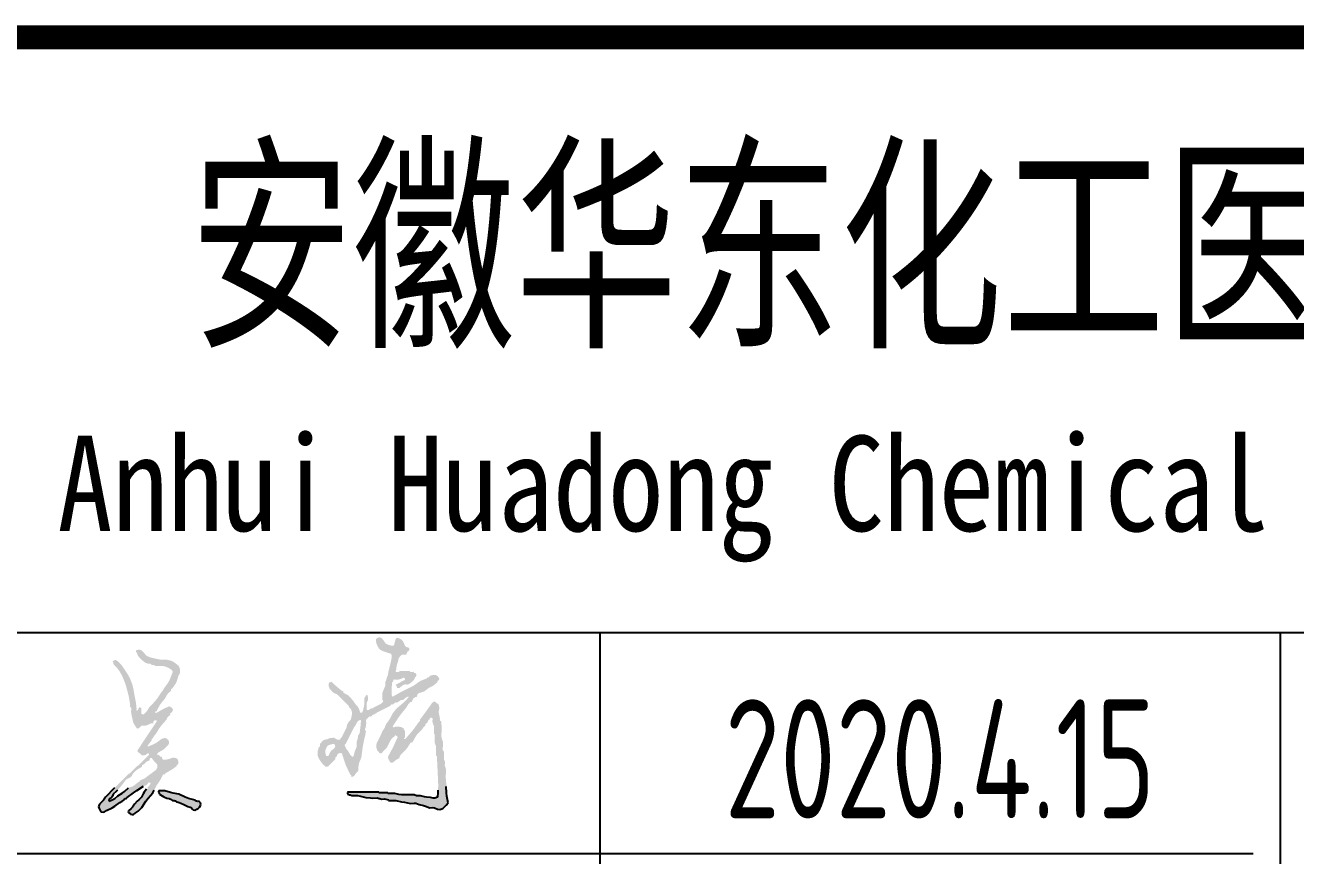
# Model space of a CAD drawing. Extents: x 84552 to 1115094, y -331058 to 102248.
# Drawn here: x 287106 to 288972, y 60637 to 61858 of the extents above; entities that cross this region are included whole.
import ezdxf
from ezdxf.enums import TextEntityAlignment as Align

# ---------------------------------------------------------------- set-up
doc = ezdxf.new("R2010")
doc.units = 0
doc.header["$LTSCALE"] = 1000
doc.header["$MEASUREMENT"] = 0
doc.styles.add('sceie', font='sceie.shx', dxfattribs={"width": 0.7, "bigfont": 'sceic.shx'})
doc.styles.add('宋体', font='', dxfattribs={"width": 0.6})
doc.styles.get('宋体').set_extended_font_data('SimSun')

msp = doc.modelspace()

# ---------------------------------------------------------------- hatches: boundary and pattern name
h = msp.add_hatch(color=256)
h.dxf.hatch_style = 1
h.paths.add_polyline_path([(287315.6, 60841.5), (287318.5, 60843.9), (287318.2, 60845.3), (287318.8, 60846.4), (287320, 60847), (287321.3, 60848.7), (287321.9, 60849.7), (287322.6, 60851.7), (287320.8, 60854.3), (287319.3, 60855.4), (287316.4, 60856.4), (287308.8, 60852.7), (287305, 60850.7), (287297.6, 60846.5), (287296.6, 60847), (287296.2, 60848), (287296.6, 60849.1), (287297.9, 60848.9), (287299.1, 60849.8), (287299.2, 60851.2), (287303.1, 60858.2), (287305.5, 60861.6), (287310.6, 60867.8), (287313.4, 60872.9), (287315.3, 60875.4), (287319.5, 60879.3), (287319.3, 60880.7), (287319.8, 60881.8), (287321.1, 60882.4), (287326, 60889.2), (287328, 60893.2), (287330.4, 60901.2), (287332.5, 60904.9), (287333, 60907.4), (287332.5, 60911.6), (287331.7, 60914.5), (287330.7, 60916), (287328.4, 60917.9), (287322.9, 60922), (287319.5, 60923.6), (287312.7, 60925.1), (287309.2, 60925.1), (287307.4, 60925.1), (287303.9, 60925.1), (287298, 60926.3), (287295.1, 60927), (287289.3, 60928.3), (287284.7, 60930.2), (287282.5, 60931.8), (287279.4, 60935.6), (287278.1, 60936.8), (287277.5, 60937.4), (287276.3, 60938.7), (287273.7, 60939.7), (287272.1, 60939.8), (287269.5, 60939.2), (287268.2, 60938.5), (287267.9, 60936.6), (287269, 60935.6), (287271.3, 60930.4), (287273.1, 60927.9), (287277.3, 60924.1), (287280.5, 60921.5), (287282.3, 60920.4), (287286.2, 60918.9), (287288.3, 60919.2), (287289.7, 60918.8), (287291.4, 60917.3), (287293.5, 60917.3), (287294.7, 60916.9), (287296.6, 60915.8), (287301.2, 60915.8), (287303.5, 60915.8), (287308, 60915.8), (287313.3, 60914.2), (287315.9, 60913), (287320.5, 60910), (287321.8, 60908.1), (287321.9, 60906.5), (287321.1, 60904.3), (287317.6, 60895.4), (287315.3, 60891.1), (287309.6, 60883.5), (287308.2, 60880.8), (287307.4, 60879.5), (287305.4, 60877.2), (287299.2, 60867.9), (287295.6, 60863.4), (287287.7, 60855.3), (287284.7, 60850.2), (287282.7, 60847.8), (287278.4, 60843.9), (287277.9, 60844.9), (287276.8, 60845.3), (287275.7, 60844.9), (287275.7, 60848.7), (287275.7, 60850.5), (287275.7, 60854.3), (287274.5, 60854.6), (287273.9, 60854.7), (287272.6, 60854.8), (287271.8, 60852.8), (287271.3, 60851.9), (287270, 60850.1), (287269.1, 60850.3), (287268.6, 60851.4), (287269, 60852.2), (287268.6, 60856.4), (287268.4, 60858.5), (287267.9, 60862.6), (287267.1, 60866.8), (287266.7, 60868.9), (287265.8, 60873), (287264.8, 60879.3), (287264.2, 60882.5), (287262.7, 60888.7), (287259.1, 60897.9), (287256.7, 60902.3), (287251.3, 60910.6), (287247.7, 60916), (287245.6, 60918.6), (287240.8, 60923.1), (287238.9, 60924.3), (287237.3, 60924.4), (287235.1, 60923.6), (287234.2, 60923.1), (287233.9, 60921.8), (287234.6, 60921), (287235.4, 60918.1), (287236.4, 60916.6), (287238.8, 60914.7), (287243.3, 60908.9), (287245.3, 60905.7), (287248.7, 60899.1), (287252.1, 60890.5), (287253.6, 60886.1), (287255.9, 60877.2), (287256.6, 60874.7), (287256.9, 60873.5), (287257.5, 60871), (287258.3, 60866), (287258.8, 60863.5), (287259.6, 60858.5), (287259.2, 60856.7), (287259.7, 60855.3), (287261.2, 60854.3), (287260.9, 60848), (287261.3, 60844.8), (287262.7, 60838.7), (287263.9, 60833.4), (287265, 60830.7), (287267.9, 60826.2), (287268.8, 60824.5), (287270.3, 60823.8), (287272.1, 60824.1), (287273.8, 60825.7), (287274.6, 60826.6), (287276.3, 60828.2), (287281.6, 60828.1), (287284.4, 60828.7), (287289.3, 60830.9), (287290.9, 60831.4), (287291.8, 60831.5), (287293.5, 60831.4), (287293.4, 60833.9), (287295.1, 60835.8), (287297.6, 60836.1), (287298.6, 60835.6), (287298.8, 60834.3), (287298.1, 60833.5), (287287.2, 60817.3), (287281.8, 60809.2), (287271.1, 60792.8), (287270.2, 60791), (287270.9, 60789.1), (287272.6, 60788.1), (287274.4, 60786.8), (287275.2, 60786), (287276.8, 60784.5), (287280.3, 60784.5), (287282.3, 60785.1), (287285.1, 60787.1), (287285.9, 60787.4), (287286.6, 60787.2), (287287.2, 60786.6), (287287.4, 60785.7), (287287.3, 60785.1), (287286.7, 60784.5), (287280.6, 60778.4), (287277.6, 60775.4), (287271.6, 60769.4), (287270.7, 60769), (287270.3, 60768.8), (287269.5, 60768.3), (287265.3, 60764.2), (287263.2, 60762.1), (287259.1, 60757.9), (287258.2, 60757.5), (287257.8, 60757.3), (287257, 60756.9), (287243.4, 60743.3), (287236.7, 60736.6), (287223.1, 60723), (287220.2, 60718.4), (287218.3, 60716.3), (287214.3, 60712.6), (287213.3, 60710.3), (287213.2, 60708.8), (287213.8, 60706.3), (287214.8, 60704.3), (287215.3, 60703.2), (287216.4, 60701.1), (287219.8, 60700.9), (287221.8, 60701.4), (287224.7, 60703.2), (287232.9, 60707.4), (287236.9, 60709.8), (287244.5, 60715.2), (287247.8, 60716.8), (287249.4, 60718.1), (287251.8, 60720.9), (287253.2, 60720.7), (287254.3, 60721.2), (287254.9, 60722.5), (287264.5, 60729.1), (287269.3, 60732.5), (287278.9, 60739.2), (287281.9, 60739.8), (287283.5, 60740.7), (287285.6, 60742.8), (287286.1, 60743.9), (287287, 60744.5), (287288.2, 60744.4), (287289.2, 60743.9), (287289.5, 60742.6), (287288.8, 60741.8), (287287.7, 60739.8), (287286.9, 60738.9), (287285.1, 60737.6), (287285.4, 60736.2), (287284.8, 60735.1), (287283.6, 60734.5), (287280.3, 60730.1), (287278.8, 60727.8), (287276.3, 60723), (287272.1, 60718.8), (287270, 60716.8), (287265.8, 60712.6), (287262.9, 60708.2), (287261, 60706.1), (287257, 60702.7), (287256.7, 60701.2), (287257, 60700.2), (287258, 60699.1), (287258.8, 60699.5), (287260, 60698.9), (287260.1, 60698), (287262.7, 60697.2), (287264.6, 60697.5), (287266.9, 60699.1), (287271.2, 60702.2), (287273.2, 60704), (287276.8, 60707.9), (287282.6, 60716.9), (287285.9, 60721.2), (287292.9, 60729.3), (287295, 60733.4), (287296.1, 60735.5), (287298.1, 60739.7), (287302.5, 60746.1), (287304.5, 60749.5), (287308, 60756.4), (287309.4, 60756.1), (287310.5, 60756.7), (287311.2, 60757.9), (287318, 60761.8), (287321.4, 60763.9), (287327.8, 60768.3), (287327.7, 60769.7), (287328.6, 60770.8), (287329.9, 60770.9), (287330.5, 60774.3), (287330.2, 60776.2), (287328.9, 60779.3), (287326.2, 60780.5), (287324.6, 60780.8), (287321.6, 60780.8), (287316.8, 60779), (287314.2, 60778.4), (287309.1, 60777.7), (287307.1, 60778.9), (287306.3, 60780.2), (287306, 60782.4), (287304.6, 60782.2), (287303.5, 60782.7), (287302.8, 60784), (287301.8, 60784.7), (287300.9, 60784.9), (287299.7, 60784.5), (287299.3, 60786.2), (287299.8, 60787.6), (287301.3, 60788.7), (287307.4, 60792.2), (287310.4, 60794.5), (287315.3, 60799.6), (287316.7, 60801.9), (287316.8, 60803.8), (287315.9, 60806.4), (287314.6, 60807.6), (287314, 60808.2), (287312.7, 60809.5), (287309.6, 60809.7), (287307.8, 60809.4), (287304.9, 60807.9), (287298, 60802.9), (287294.1, 60800.7), (287286.2, 60797.5), (287285.5, 60797.7), (287285.2, 60798.6), (287285.6, 60799.1), (287287.8, 60802.1), (287288.9, 60803.6), (287291.4, 60806.4), (287291.1, 60807.7), (287291.7, 60808.9), (287292.9, 60809.5), (287294.3, 60812.2), (287295.2, 60813.5), (287297.1, 60815.7), (287302.6, 60824.6), (287305.8, 60828.8), (287312.7, 60836.6), (287314.3, 60839.9)])
h.paths.add_polyline_path([(287290.1, 60780.5), (287291.4, 60780.3), (287294.2, 60776.3), (287295.8, 60774.5), (287299.2, 60770.9), (287299.5, 60767.8), (287299.2, 60765.9), (287297.6, 60763.1), (287292.7, 60759.3), (287290.2, 60757.5), (287285.1, 60753.8), (287281.4, 60750.8), (287279.2, 60749.6), (287274.7, 60748), (287273.5, 60746.2), (287272.5, 60745.4), (287270.5, 60744.4), (287265.8, 60740.3), (287262.9, 60738.7), (287257, 60736.6), (287251.2, 60731.2), (287248, 60728.8), (287241.4, 60724.6), (287236.8, 60720.9), (287234.2, 60719.3), (287228.9, 60716.8), (287228.9, 60717.2), (287228.7, 60717.6), (287228.3, 60717.8), (287228.3, 60719.3), (287229, 60720.4), (287230.4, 60720.9), (287232.8, 60722.8), (287233.8, 60724.3), (287234.6, 60727.2), (287238.8, 60731.3), (287240.8, 60733.4), (287245, 60737.6), (287247.7, 60741.1), (287249.1, 60742.9), (287251.8, 60746.5), (287254, 60748.9), (287255.5, 60750), (287258.6, 60751.1), (287261, 60752.9), (287262, 60754.2), (287263.2, 60756.9), (287267.6, 60761.5), (287270.2, 60763.6), (287275.7, 60766.8), (287276.7, 60767.7), (287276.9, 60768.6), (287276.8, 60769.9), (287278.1, 60770.5), (287278.7, 60770.8), (287279.9, 60771.5), (287282.7, 60774.4), (287284.5, 60775.6), (287288.2, 60777.2), (287288.2, 60778), (287288.2, 60778.4), (287288.2, 60779.3), (287289.2, 60780.2)], flags=16)
h.paths.add_polyline_path([(287340.2, 60722.8), (287331, 60727.2), (287322.7, 60728.7), (287318.6, 60729.7), (287310.6, 60732.4), (287307.1, 60732.4), (287305.3, 60732.4), (287301.8, 60732.4), (287301.2, 60731.8), (287301, 60731.1), (287301.3, 60730.3), (287302, 60729.1), (287302.3, 60728.5), (287302.8, 60727.2), (287306.8, 60724.6), (287308.9, 60723.4), (287313.3, 60721.5), (287316.8, 60720.7), (287318.6, 60719.9), (287321.6, 60717.8), (287324.2, 60718), (287325.7, 60717.6), (287327.8, 60716.2), (287330.3, 60715.4), (287331.6, 60715), (287334.1, 60714.2), (287338.3, 60712.1), (287340.3, 60711), (287344.5, 60708.9), (287347.5, 60708.4), (287349.1, 60707.5), (287351.3, 60705.3), (287351.7, 60704.9), (287351.9, 60704.7), (287352.3, 60704.3), (287354.4, 60703.7), (287355.9, 60704), (287357.5, 60705.3), (287359.3, 60706.1), (287360.1, 60706.8), (287361.2, 60708.4), (287362.9, 60710.4), (287363.3, 60712.2), (287362.7, 60714.7), (287361.9, 60715.5), (287361.5, 60715.9), (287360.7, 60716.8), (287358.3, 60716.4), (287356.8, 60716.8), (287354.9, 60718.3), (287345.1, 60721)])
h.paths.add_polyline_path([(287725.1, 60724.2), (287724.4, 60729), (287723.8, 60738.6), (287724.6, 60738.9), (287724.9, 60740.1), (287724.3, 60740.7), (287723.4, 60749.9), (287723.3, 60754.5), (287723.8, 60763.6), (287722.9, 60766.1), (287722.5, 60767.4), (287721.7, 60769.9), (287722.3, 60773.2), (287722.1, 60775.2), (287720.6, 60778.2), (287720.6, 60782.8), (287720.6, 60785.1), (287720.6, 60789.7), (287719.8, 60790.9), (287719.4, 60791.6), (287718.6, 60792.8), (287719.1, 60797.4), (287719.2, 60799.7), (287719.1, 60804.3), (287717.4, 60809.1), (287717, 60811.7), (287717, 60816.8), (287717.3, 60823.9), (287717.2, 60827.5), (287716.5, 60834.5), (287715.2, 60835), (287714.5, 60836.3), (287714.9, 60837.6), (287714.1, 60841.8), (287713.7, 60843.9), (287712.8, 60848), (287713.7, 60853), (287713.6, 60855.7), (287712.3, 60860.5), (287710.9, 60860.3), (287709.8, 60860.9), (287709.2, 60862.1), (287707.2, 60863.3), (287705.2, 60863.1), (287703.4, 60861.6), (287696.2, 60851.5), (287692.6, 60846.5), (287685.2, 60836.6), (287685.5, 60835.2), (287684.9, 60834.1), (287683.7, 60833.5), (287676.3, 60823), (287672.3, 60818), (287663.9, 60808.5), (287663.2, 60808.5), (287662.9, 60808.5), (287662.3, 60808.5), (287661.8, 60809.3), (287662.4, 60810.4), (287663.3, 60810.5), (287663.3, 60814.7), (287663.3, 60816.8), (287663.3, 60821), (287662.1, 60821.4), (287661.6, 60823), (287662.3, 60824.1), (287660.9, 60823.8), (287659.8, 60824.4), (287659.2, 60825.6), (287654.7, 60826.5), (287652.3, 60826.6), (287647.7, 60826.2), (287647.7, 60825.7), (287647.1, 60825.4), (287646.7, 60825.6), (287645.7, 60826.1), (287645.5, 60827.4), (287646.1, 60828.2), (287653.3, 60839.2), (287657.2, 60844.6), (287665.4, 60854.8), (287667.4, 60858.2), (287668.5, 60859.8), (287671.1, 60862.6), (287672.3, 60862.7), (287672.9, 60863), (287673.8, 60863.7), (287674.7, 60866.6), (287675.9, 60868.1), (287678.4, 60869.9), (287679.6, 60870), (287680.2, 60870.2), (287681, 60871), (287681.5, 60873.5), (287682.5, 60874.9), (287684.7, 60876.2), (287690.6, 60877.9), (287693.5, 60879.5), (287698.2, 60883.5), (287703.9, 60886.3), (287706.6, 60888.1), (287711.3, 60892.3), (287711.1, 60893.6), (287712, 60894.8), (287713.3, 60894.9), (287713.8, 60896.8), (287713.5, 60898.1), (287712.3, 60899.6), (287711.3, 60900.7), (287710.7, 60901.2), (287709.7, 60902.2), (287705.7, 60902.5), (287703.6, 60902.3), (287699.8, 60901.2), (287699.4, 60900.3), (287699.2, 60899.9), (287698.8, 60899.1), (287697.4, 60899.3), (287696.3, 60898.8), (287695.6, 60897.5), (287687.9, 60894.6), (287684.1, 60892.6), (287677.4, 60887.6), (287668.9, 60883.2), (287664.6, 60881), (287656, 60876.7), (287652.3, 60874.6), (287650.4, 60873.5), (287646.7, 60871.5), (287645.9, 60870.8), (287644.5, 60871.1), (287644.1, 60872), (287643.7, 60879.9), (287643.8, 60883.9), (287644.6, 60891.8), (287645.8, 60893.2), (287646.3, 60894.1), (287646.7, 60896), (287651.7, 60895.5), (287654.4, 60895.9), (287659.2, 60897.5), (287660.5, 60898.5), (287662.2, 60898.3), (287663.3, 60897), (287663.5, 60895.7), (287662.6, 60894.5), (287661.2, 60894.4), (287656.7, 60891.9), (287654.4, 60890.7), (287649.8, 60888.2), (287650.8, 60886.4), (287651.3, 60885.4), (287651.9, 60883.5), (287654, 60883.2), (287655.4, 60883.6), (287657.1, 60885), (287659.3, 60886.9), (287660.6, 60887.6), (287663.3, 60888.7), (287666.8, 60888.4), (287668.8, 60888.9), (287671.7, 60890.8), (287674.3, 60893.1), (287675.5, 60894.4), (287677.9, 60897), (287677.7, 60898.4), (287678.2, 60899.5), (287679.5, 60900.1), (287680.2, 60902.1), (287680, 60903.5), (287679, 60905.3), (287677.5, 60905.6), (287676.6, 60906.1), (287675.8, 60907.4), (287673.4, 60906.7), (287671.6, 60907), (287669.6, 60908.5), (287664.2, 60908.5), (287661.5, 60908.5), (287656, 60908.5), (287654.4, 60907), (287653, 60906.6), (287650.8, 60906.9), (287649.9, 60907.4), (287649.6, 60908.7), (287650.3, 60909.5), (287651, 60915), (287651.6, 60917.8), (287653.4, 60923.1), (287653.8, 60925.9), (287654.4, 60927.4), (287656, 60929.8), (287657.1, 60930.9), (287657.6, 60931.4), (287658.6, 60932.4), (287661.4, 60932.4), (287662.7, 60932.4), (287665.4, 60932.4), (287666.2, 60935.3), (287667.2, 60936.8), (287669.6, 60938.7), (287669.9, 60940.4), (287669.6, 60941.5), (287668.5, 60942.9), (287665.4, 60943.6), (287663.6, 60945.1), (287662.3, 60948.1), (287660.2, 60952.5), (287658.2, 60954.6), (287654, 60956.9), (287651.8, 60957.2), (287650.2, 60956.3), (287649.3, 60954.3), (287648.4, 60951), (287648, 60949.3), (287647.2, 60946), (287646.2, 60945.6), (287645.6, 60945.5), (287644.6, 60945.5), (287640.7, 60946.3), (287638.8, 60946.9), (287635.2, 60948.6), (287633, 60951.8), (287631.9, 60953.3), (287629.5, 60956.4), (287627.1, 60957.8), (287625.2, 60957.9), (287622.7, 60956.9), (287621.9, 60956.1), (287621.4, 60955.7), (287620.6, 60954.8), (287620.9, 60950.8), (287621.5, 60948.6), (287623.2, 60944.9), (287625.3, 60941.2), (287627.2, 60939.5), (287631, 60937.6), (287636, 60935.9), (287638.5, 60935.1), (287643.5, 60933.5), (287643.7, 60928.5), (287643.5, 60925.9), (287642.5, 60921), (287641, 60915.1), (287640.3, 60912.2), (287638.8, 60906.4), (287638.5, 60903.4), (287638.1, 60901.8), (287636.8, 60899.1), (287636.1, 60896.1), (287635.6, 60894.6), (287634.2, 60891.8), (287634.6, 60888), (287634.2, 60885.9), (287632.6, 60882.4), (287631.7, 60879.9), (287631.2, 60878.6), (287630, 60876.2), (287630, 60872), (287630, 60869.9), (287630, 60865.8), (287631.1, 60865.2), (287631.4, 60863.6), (287630.5, 60862.6), (287629.5, 60861.6), (287629, 60861.1), (287627.9, 60860), (287623.7, 60857.9), (287621.7, 60856.9), (287617.5, 60854.8), (287616.8, 60854.4), (287616.5, 60854), (287616.4, 60853.3), (287614.3, 60853.5), (287612.9, 60853.1), (287611.2, 60851.7), (287609.7, 60851), (287608.7, 60850.8), (287607.1, 60851.2), (287607.1, 60855.3), (287607.1, 60857.4), (287607.1, 60861.6), (287608.9, 60865.4), (287609.3, 60867.8), (287608.6, 60872), (287608.2, 60873), (287606.8, 60873.2), (287606, 60872.5), (287605.4, 60871), (287605, 60870.2), (287603.9, 60868.9), (287603.7, 60860.9), (287603.2, 60856.8), (287601.3, 60849.1), (287600.6, 60847.6), (287599.4, 60846.9), (287597.7, 60847), (287595.8, 60852.7), (287594.3, 60855.5), (287590.4, 60860), (287586.4, 60865.6), (287584.2, 60868.2), (287579.5, 60873), (287576.7, 60874.3), (287575.3, 60875.1), (287572.7, 60876.7), (287572.8, 60878), (287571.9, 60879.1), (287570.6, 60879.3), (287564.2, 60884.5), (287561.1, 60887.2), (287555, 60892.8), (287554, 60891.9), (287553.2, 60891.6), (287551.8, 60891.8), (287551.2, 60887.9), (287551.4, 60885.6), (287552.9, 60881.9), (287556.8, 60877.8), (287559.2, 60876), (287564.4, 60873.6), (287570.8, 60867.1), (287574, 60863.9), (287580.5, 60857.4), (287581.4, 60855.1), (287582.2, 60853.9), (287584.1, 60852.2), (287585.5, 60847.8), (287585.6, 60845.2), (287584.7, 60840.7), (287584, 60837.7), (287583.2, 60836.2), (287581, 60834), (287579, 60830.8), (287578.2, 60828.9), (287577.4, 60825.1), (287574.5, 60819.3), (287573, 60816.4), (287570.1, 60810.5), (287568.8, 60809.9), (287568.3, 60808.8), (287568.5, 60807.4), (287565.1, 60807.2), (287563.1, 60807.7), (287560.2, 60809.5), (287559.3, 60810.4), (287558.2, 60810.6), (287557.1, 60810), (287553.6, 60809.8), (287551.9, 60809.3), (287548.7, 60807.9), (287545.9, 60807.5), (287544.4, 60806.9), (287542, 60805.3), (287540.6, 60803.6), (287539.9, 60802.7), (287538.3, 60801.2), (287538.6, 60799), (287538.2, 60797.6), (287536.7, 60795.9), (287535.3, 60791.1), (287535, 60788.5), (287535.2, 60783.4), (287537.8, 60778.1), (287539.4, 60775.6), (287543, 60770.9), (287544.6, 60769.9), (287545.3, 60769.2), (287546.6, 60767.8), (287548.8, 60767.7), (287550.1, 60768.1), (287551.8, 60769.4), (287555.6, 60773.1), (287557.5, 60775), (287561.2, 60778.8), (287560.9, 60780.3), (287561.4, 60781.6), (287562.8, 60782.4), (287563.9, 60785.5), (287565.5, 60787), (287568.5, 60788.1), (287569.1, 60787.5), (287569.8, 60787.3), (287570.6, 60787.6), (287574.7, 60774.6), (287577.2, 60768.1), (287583.1, 60755.8), (287584.1, 60755.4), (287584.6, 60754.3), (287584.1, 60753.2), (287586, 60752.8), (287587.3, 60753.1), (287588.8, 60754.3), (287590.9, 60757.4), (287592.1, 60758.8), (287594.6, 60761.6), (287595.2, 60769.7), (287596.2, 60773.8), (287599.3, 60781.4), (287600.1, 60787.6), (287600.5, 60790.7), (287601.3, 60797), (287602.2, 60801.2), (287602.6, 60803.2), (287603.4, 60807.4), (287603.8, 60809.1), (287604, 60809.9), (287604.5, 60811.6), (287605.1, 60814.7), (287605.4, 60816.3), (287606, 60819.4), (287604.9, 60821.4), (287604.7, 60823), (287605.5, 60825.1), (287606.3, 60829.6), (287606.4, 60832), (287606, 60836.6), (287608.1, 60838.7), (287609.2, 60839.7), (287611.2, 60841.8), (287613, 60841.4), (287614.4, 60841.9), (287615.4, 60843.4), (287618.4, 60844.8), (287619.9, 60845.6), (287622.7, 60847.5), (287629.4, 60850.9), (287632.7, 60852.5), (287639.4, 60855.9), (287641.3, 60856.9), (287642.2, 60857.7), (287643.5, 60859.5), (287645, 60859), (287646.2, 60859.4), (287647.2, 60860.5), (287648.4, 60861.1), (287649, 60861.6), (287649.8, 60862.6), (287651.6, 60861.9), (287653.1, 60862.3), (287654.5, 60863.7), (287655.7, 60864.2), (287656.3, 60864.7), (287657.1, 60865.8), (287659.2, 60865.5), (287660.7, 60865.9), (287662.3, 60867.3), (287664.5, 60869.2), (287665.8, 60869.9), (287668.5, 60871), (287668.7, 60870.1), (287668.6, 60869.5), (287668, 60868.9), (287664.1, 60864.9), (287662.1, 60862.9), (287658.1, 60859), (287652.6, 60854.6), (287650, 60852), (287645.6, 60846.5), (287642.1, 60839.8), (287640.1, 60836.5), (287635.7, 60830.3), (287633.8, 60825.8), (287632.7, 60823.5), (287630, 60819.4), (287627, 60812.4), (287625.3, 60808.9), (287621.7, 60802.2), (287621.2, 60797.8), (287621.4, 60795.5), (287622.7, 60791.3), (287624.2, 60789.8), (287624.9, 60789.1), (287626.3, 60787.6), (287628.5, 60787.4), (287630.1, 60788.3), (287631, 60790.2), (287635.2, 60793.9), (287637, 60796.2), (287639.4, 60801.2), (287642, 60806.3), (287643.9, 60808.8), (287648.2, 60812.6), (287648.6, 60813.6), (287650.1, 60813.9), (287650.8, 60813.1), (287652.3, 60811.9), (287652.5, 60810), (287651.4, 60808.5), (287647.3, 60799.4), (287645.1, 60794.9), (287640.4, 60786), (287638.7, 60783), (287638.5, 60780.5), (287639.9, 60777.2), (287640.6, 60776), (287640.9, 60775.4), (287641.5, 60774.1), (287643.7, 60773.4), (287645.3, 60773.7), (287647.2, 60775.1), (287650.1, 60777.5), (287651.7, 60778.5), (287655, 60780.3), (287656.1, 60783.6), (287657.2, 60785.2), (287659.7, 60787.6), (287665.1, 60793.3), (287667.6, 60796.5), (287671.7, 60803.2), (287673, 60803.1), (287673.8, 60803.4), (287674.8, 60804.3), (287679.4, 60812.5), (287682.3, 60816.4), (287688.9, 60823), (287690.4, 60825.4), (287691.4, 60826.4), (287693.5, 60828.2), (287693.3, 60829.6), (287693.9, 60830.7), (287695.1, 60831.4), (287696.6, 60833.1), (287697.2, 60834.3), (287697.7, 60836.6), (287698.5, 60836.6), (287699, 60836.6), (287699.8, 60836.6), (287699.7, 60837.9), (287699.9, 60838.7), (287700.8, 60839.7), (287702.2, 60839.9), (287703, 60839.6), (287704, 60838.7), (287703.7, 60834), (287704.2, 60831.5), (287706.1, 60827.2), (287706.1, 60822.6), (287706.1, 60820.3), (287706.1, 60815.7), (287706.5, 60815.7), (287706.7, 60815.7), (287707.1, 60815.7), (287707.1, 60810.7), (287707.1, 60808.2), (287707.1, 60803.2), (287707.9, 60800.7), (287708.3, 60799.5), (287709.2, 60797), (287709.2, 60791.6), (287709.2, 60788.9), (287709.2, 60783.4), (287710.1, 60783.5), (287710.3, 60783.9), (287710.2, 60785.5), (287710.7, 60784.7), (287710.3, 60783.9), (287710.4, 60780.9), (287710.5, 60778.7), (287710.7, 60774.1), (287711.4, 60760.3), (287711.7, 60753.4), (287712.3, 60739.7), (287711.9, 60733), (287711.7, 60729.7), (287711.3, 60723), (287707.3, 60721.6), (287704.9, 60721.4), (287700.8, 60722.5), (287695, 60723), (287692, 60723.4), (287686.3, 60724.6), (287682.5, 60724.6), (287680.5, 60724.9), (287676.9, 60726.1), (287669.4, 60726.1), (287665.6, 60726.1), (287658.1, 60726.1), (287654.4, 60727), (287652.5, 60727.4), (287648.7, 60728.2), (287644.6, 60728.2), (287642.5, 60728.2), (287638.3, 60728.2), (287638.3, 60728.6), (287638.3, 60728.8), (287638.3, 60729.3), (287632.9, 60729.3), (287630.2, 60729.3), (287624.8, 60729.3), (287624.8, 60729.7), (287624.8, 60729.9), (287624.8, 60730.3), (287606.9, 60730.3), (287597.9, 60730.3), (287580, 60730.3), (287579, 60729.6), (287578.7, 60728.2), (287579.5, 60727.2), (287581.8, 60726.5), (287583, 60726.1), (287585.2, 60725.1), (287593.6, 60725.1), (287597.9, 60724.5), (287606, 60722.5), (287612.7, 60721.7), (287616, 60721.6), (287622.7, 60722), (287625.2, 60721.1), (287626.5, 60720.7), (287629, 60719.9), (287633.1, 60720.2), (287635.3, 60720), (287639.4, 60718.8), (287639.4, 60718.4), (287639.4, 60718.2), (287639.4, 60717.8), (287643.5, 60717.8), (287645.6, 60717.8), (287649.8, 60717.8), (287658.5, 60716.2), (287662.9, 60715.3), (287671.7, 60713.6), (287676.7, 60714.2), (287679.4, 60713.8), (287684.2, 60712.1), (287690.6, 60710.8), (287693.7, 60709.8), (287699.8, 60707.4), (287704.5, 60707.7), (287707, 60707.2), (287711.3, 60705.3), (287714.4, 60704.7), (287716.2, 60705), (287719.1, 60706.3), (287722.3, 60709.6), (287723.9, 60711.3), (287726.9, 60714.7)])
h.paths.add_polyline_path([(287587.5, 60782.6), (287586.6, 60782.1), (287585.7, 60782.4), (287583.2, 60785), (287582.1, 60786.5), (287580.5, 60789.7), (287578, 60792.7), (287576.9, 60794.4), (287575.3, 60798), (287574.7, 60799.2), (287575.2, 60800.6), (287576.3, 60801.2), (287581.3, 60811.2), (287583.8, 60816.2), (287588.8, 60826.2), (287590.7, 60828.4), (287591.4, 60829.7), (287592.5, 60832.4), (287593.8, 60834.2), (287594.7, 60835), (287596.7, 60836.1), (287597.5, 60836.4), (287598.2, 60836.2), (287598.7, 60835.5), (287598.1, 60828), (287597.7, 60824.3), (287596.7, 60816.8), (287594.9, 60814.2), (287594.4, 60812.6), (287594, 60809.5), (287592.6, 60804.7), (287592.3, 60802), (287592.5, 60797), (287590.2, 60791.7), (287589.3, 60789), (287587.8, 60783.4)], flags=16)
h.paths.add_polyline_path([(287560.9, 60797.1), (287559.7, 60794.9), (287555.1, 60791.3), (287553.2, 60788.7), (287550.8, 60783.4), (287549.6, 60783.4), (287548.9, 60783.4), (287547.7, 60783.4), (287546.6, 60787.1), (287546.4, 60789.1), (287546.6, 60792.8), (287547.7, 60795.2), (287548.3, 60796.4), (287549.8, 60798.6), (287553.3, 60800.1), (287555.3, 60800.7), (287559.1, 60801.2), (287560.7, 60799.2)], flags=16)

# ---------------------------------------------------------------- linework, layer by layer
for p, q in [((287149.6, 61840.2), (295160, 61840.2)), ((286160, 60965.2), (291660, 60965.2)), ((286200, 60965.2), (291700, 60965.2)), ((287950, 59340.2), (287950, 60965.2)), ((288950, 59340.2), (288950, 60965.2)), ((287269.3, 60732.5), (287278.9, 60739.2)), ((287724.4, 60729), (287723.8, 60738.6)), ((287223.1, 60723), (287220.2, 60718.4)), ((287236.7, 60736.6), (287223.1, 60723)), ((287229, 60720.4), (287228.3, 60719.3)), ((287230.4, 60720.9), (287229, 60720.4)), ((287232.8, 60722.8), (287230.4, 60720.9)), ((287233.8, 60724.3), (287232.8, 60722.8)), ((287234.6, 60727.2), (287233.8, 60724.3)), ((287234.2, 60719.3), (287236.8, 60720.9)), ((287238.8, 60731.3), (287234.6, 60727.2)), ((287236.8, 60720.9), (287241.4, 60724.6)), ((287240.8, 60733.4), (287238.8, 60731.3)), ((287241.4, 60724.6), (287248, 60728.8)), ((287248, 60728.8), (287251.2, 60731.2)), ((287249.4, 60718.1), (287251.8, 60720.9)), ((287251.2, 60731.2), (287257, 60736.6)), ((287251.8, 60720.9), (287253.2, 60720.7)), ((287253.2, 60720.7), (287254.3, 60721.2)), ((287254.3, 60721.2), (287254.9, 60722.5)), ((287254.9, 60722.5), (287264.5, 60729.1)), ((287264.5, 60729.1), (287269.3, 60732.5)), ((287276.3, 60723), (287272.1, 60718.8)), ((287278.8, 60727.8), (287276.3, 60723)), ((287280.3, 60730.1), (287278.8, 60727.8)), ((287283.6, 60734.5), (287280.3, 60730.1)), ((287282.6, 60716.9), (287285.9, 60721.2)), ((287285.9, 60721.2), (287292.9, 60729.3)), ((287292.9, 60729.3), (287295, 60733.4)), ((287301.2, 60731.8), (287301, 60731.1)), ((287301, 60731.1), (287301.3, 60730.3)), ((287301.8, 60732.4), (287301.2, 60731.8)), ((287301.3, 60730.3), (287302, 60729.1)), ((287305.3, 60732.4), (287301.8, 60732.4)), ((287302, 60729.1), (287302.3, 60728.5)), ((287302.3, 60728.5), (287302.8, 60727.2)), ((287302.8, 60727.2), (287306.8, 60724.6)), ((287307.1, 60732.4), (287305.3, 60732.4)), ((287306.8, 60724.6), (287308.9, 60723.4)), ((287310.6, 60732.4), (287307.1, 60732.4)), ((287308.9, 60723.4), (287313.3, 60721.5)), ((287318.6, 60729.7), (287310.6, 60732.4)), ((287313.3, 60721.5), (287316.8, 60720.7)), ((287316.8, 60720.7), (287318.6, 60719.9)), ((287322.7, 60728.7), (287318.6, 60729.7)), ((287318.6, 60719.9), (287321.6, 60717.8)), ((287331, 60727.2), (287322.7, 60728.7)), ((287340.2, 60722.8), (287331, 60727.2)), ((287345.1, 60721), (287340.2, 60722.8)), ((287354.9, 60718.3), (287345.1, 60721)), ((287579, 60729.6), (287578.7, 60728.2)), ((287578.7, 60728.2), (287579.5, 60727.2)), ((287580, 60730.3), (287579, 60729.6)), ((287579.5, 60727.2), (287581.8, 60726.5)), ((287597.9, 60730.3), (287580, 60730.3)), ((287581.8, 60726.5), (287583, 60726.1)), ((287583, 60726.1), (287585.2, 60725.1)), ((287585.2, 60725.1), (287593.6, 60725.1)), ((287593.6, 60725.1), (287597.9, 60724.5)), ((287606.9, 60730.3), (287597.9, 60730.3)), ((287597.9, 60724.5), (287606, 60722.5)), ((287606, 60722.5), (287612.7, 60721.7)), ((287624.8, 60730.3), (287606.9, 60730.3)), ((287612.7, 60721.7), (287616, 60721.6)), ((287616, 60721.6), (287622.7, 60722)), ((287622.7, 60722), (287625.2, 60721.1)), ((287624.8, 60729.9), (287624.8, 60730.3)), ((287624.8, 60729.7), (287624.8, 60729.9)), ((287624.8, 60729.3), (287624.8, 60729.7)), ((287630.2, 60729.3), (287624.8, 60729.3)), ((287625.2, 60721.1), (287626.5, 60720.7)), ((287626.5, 60720.7), (287629, 60719.9)), ((287629, 60719.9), (287633.1, 60720.2)), ((287632.9, 60729.3), (287630.2, 60729.3)), ((287638.3, 60729.3), (287632.9, 60729.3)), ((287633.1, 60720.2), (287635.3, 60720)), ((287635.3, 60720), (287639.4, 60718.8)), ((287638.3, 60728.8), (287638.3, 60729.3)), ((287638.3, 60728.6), (287638.3, 60728.8)), ((287638.3, 60728.2), (287638.3, 60728.6)), ((287642.5, 60728.2), (287638.3, 60728.2)), ((287644.6, 60728.2), (287642.5, 60728.2)), ((287648.7, 60728.2), (287644.6, 60728.2)), ((287652.5, 60727.4), (287648.7, 60728.2)), ((287654.4, 60727), (287652.5, 60727.4)), ((287658.1, 60726.1), (287654.4, 60727)), ((287665.6, 60726.1), (287658.1, 60726.1)), ((287669.4, 60726.1), (287665.6, 60726.1)), ((287676.9, 60726.1), (287669.4, 60726.1)), ((287680.5, 60724.9), (287676.9, 60726.1)), ((287682.5, 60724.6), (287680.5, 60724.9)), ((287686.3, 60724.6), (287682.5, 60724.6)), ((287692, 60723.4), (287686.3, 60724.6)), ((287695, 60723), (287692, 60723.4)), ((287700.8, 60722.5), (287695, 60723)), ((287704.9, 60721.4), (287700.8, 60722.5)), ((287707.3, 60721.6), (287704.9, 60721.4)), ((287711.3, 60723), (287707.3, 60721.6)), ((287711.7, 60729.7), (287711.3, 60723)), ((287711.9, 60733), (287711.7, 60729.7)), ((287725.1, 60724.2), (287724.4, 60729)), ((287726.9, 60714.7), (287725.1, 60724.2)), ((287213.3, 60710.3), (287213.2, 60708.8)), ((287213.2, 60708.8), (287213.8, 60706.3)), ((287214.3, 60712.6), (287213.3, 60710.3)), ((287213.8, 60706.3), (287214.8, 60704.3)), ((287218.3, 60716.3), (287214.3, 60712.6)), ((287214.8, 60704.3), (287215.3, 60703.2)), ((287215.3, 60703.2), (287216.4, 60701.1)), ((287216.4, 60701.1), (287219.8, 60700.9)), ((287220.2, 60718.4), (287218.3, 60716.3)), ((287219.8, 60700.9), (287221.8, 60701.4)), ((287221.8, 60701.4), (287224.7, 60703.2)), ((287224.7, 60703.2), (287232.9, 60707.4)), ((287228.3, 60719.3), (287228.3, 60717.8)), ((287228.3, 60717.8), (287228.7, 60717.6)), ((287228.7, 60717.6), (287228.9, 60717.2)), ((287228.9, 60716.8), (287234.2, 60719.3)), ((287228.9, 60717.2), (287228.9, 60716.8)), ((287232.9, 60707.4), (287236.9, 60709.8)), ((287236.9, 60709.8), (287244.5, 60715.2)), ((287244.5, 60715.2), (287247.8, 60716.8)), ((287247.8, 60716.8), (287249.4, 60718.1)), ((287257, 60702.7), (287256.7, 60701.2)), ((287256.7, 60701.2), (287257, 60700.2)), ((287261, 60706.1), (287257, 60702.7)), ((287262.9, 60708.2), (287261, 60706.1)), ((287265.8, 60712.6), (287262.9, 60708.2)), ((287270, 60716.8), (287265.8, 60712.6)), ((287266.9, 60699.1), (287271.2, 60702.2)), ((287272.1, 60718.8), (287270, 60716.8)), ((287271.2, 60702.2), (287273.2, 60704)), ((287273.2, 60704), (287276.8, 60707.9)), ((287276.8, 60707.9), (287282.6, 60716.9)), ((287321.6, 60717.8), (287324.2, 60718)), ((287324.2, 60718), (287325.7, 60717.6)), ((287325.7, 60717.6), (287327.8, 60716.2)), ((287327.8, 60716.2), (287330.3, 60715.4)), ((287330.3, 60715.4), (287331.6, 60715)), ((287331.6, 60715), (287334.1, 60714.2)), ((287334.1, 60714.2), (287338.3, 60712.1)), ((287338.3, 60712.1), (287340.3, 60711)), ((287340.3, 60711), (287344.5, 60708.9)), ((287344.5, 60708.9), (287347.5, 60708.4)), ((287347.5, 60708.4), (287349.1, 60707.5)), ((287349.1, 60707.5), (287351.3, 60705.3)), ((287351.3, 60705.3), (287351.7, 60704.9)), ((287351.7, 60704.9), (287351.9, 60704.7)), ((287351.9, 60704.7), (287352.3, 60704.3)), ((287352.3, 60704.3), (287354.4, 60703.7)), ((287354.4, 60703.7), (287355.9, 60704)), ((287356.8, 60716.8), (287354.9, 60718.3)), ((287355.9, 60704), (287357.5, 60705.3)), ((287358.3, 60716.4), (287356.8, 60716.8)), ((287357.5, 60705.3), (287359.3, 60706.1)), ((287360.7, 60716.8), (287358.3, 60716.4)), ((287359.3, 60706.1), (287360.1, 60706.8)), ((287360.1, 60706.8), (287361.2, 60708.4)), ((287361.5, 60715.9), (287360.7, 60716.8)), ((287361.2, 60708.4), (287362.9, 60710.4)), ((287361.9, 60715.5), (287361.5, 60715.9)), ((287362.7, 60714.7), (287361.9, 60715.5)), ((287363.3, 60712.2), (287362.7, 60714.7)), ((287362.9, 60710.4), (287363.3, 60712.2)), ((287639.4, 60718.8), (287639.4, 60718.4)), ((287639.4, 60718.4), (287639.4, 60718.2)), ((287639.4, 60718.2), (287639.4, 60717.8)), ((287639.4, 60717.8), (287643.5, 60717.8)), ((287643.5, 60717.8), (287645.6, 60717.8)), ((287645.6, 60717.8), (287649.8, 60717.8)), ((287649.8, 60717.8), (287658.5, 60716.2)), ((287658.5, 60716.2), (287662.9, 60715.3)), ((287662.9, 60715.3), (287671.7, 60713.6)), ((287671.7, 60713.6), (287676.7, 60714.2)), ((287676.7, 60714.2), (287679.4, 60713.8)), ((287679.4, 60713.8), (287684.2, 60712.1)), ((287684.2, 60712.1), (287690.6, 60710.8)), ((287690.6, 60710.8), (287693.7, 60709.8)), ((287693.7, 60709.8), (287699.8, 60707.4)), ((287699.8, 60707.4), (287704.5, 60707.7)), ((287704.5, 60707.7), (287707, 60707.2)), ((287707, 60707.2), (287711.3, 60705.3)), ((287711.3, 60705.3), (287714.4, 60704.7)), ((287714.4, 60704.7), (287716.2, 60705)), ((287716.2, 60705), (287719.1, 60706.3)), ((287719.1, 60706.3), (287722.3, 60709.6)), ((287722.3, 60709.6), (287723.9, 60711.3)), ((287723.9, 60711.3), (287726.9, 60714.7)), ((287257, 60700.2), (287258, 60699.1)), ((287258, 60699.1), (287258.8, 60699.5)), ((287258.8, 60699.5), (287260, 60698.9)), ((287260, 60698.9), (287260.1, 60698)), ((287260.1, 60698), (287262.7, 60697.2)), ((287262.7, 60697.2), (287264.6, 60697.5)), ((287264.6, 60697.5), (287266.9, 60699.1)), ((286160, 60640.2), (288910, 60640.2))]:
    msp.add_line(p, q)
at = {"const_width": 35}
msp.add_lwpolyline([(295160, 61840.2), (286160, 61840.2)], dxfattribs=at)

# ---------------------------------------------------------------- texts
at = {"style": '宋体'}
for s, height, width, p in [('安徽华东化工医药工程有限责任公司', 250, 0.7, (289257.4, 61540.2)), ('Anhui Huadong Chemical & Medical Engineering Co.,Ltd', 140, 0.85, (289257.4, 61165.2))]:
    msp.add_text(s, height=height, dxfattribs=dict(at, width=width)).set_placement(p, align=Align.MIDDLE)
at = {"style": 'sceie', "width": 0.8}
msp.add_attdef('2020.4.15', text='200320-02-040', height=175, dxfattribs=at).set_placement((288449.6, 60779.5), align=Align.MIDDLE)

doc.saveas('drawing.dxf')
